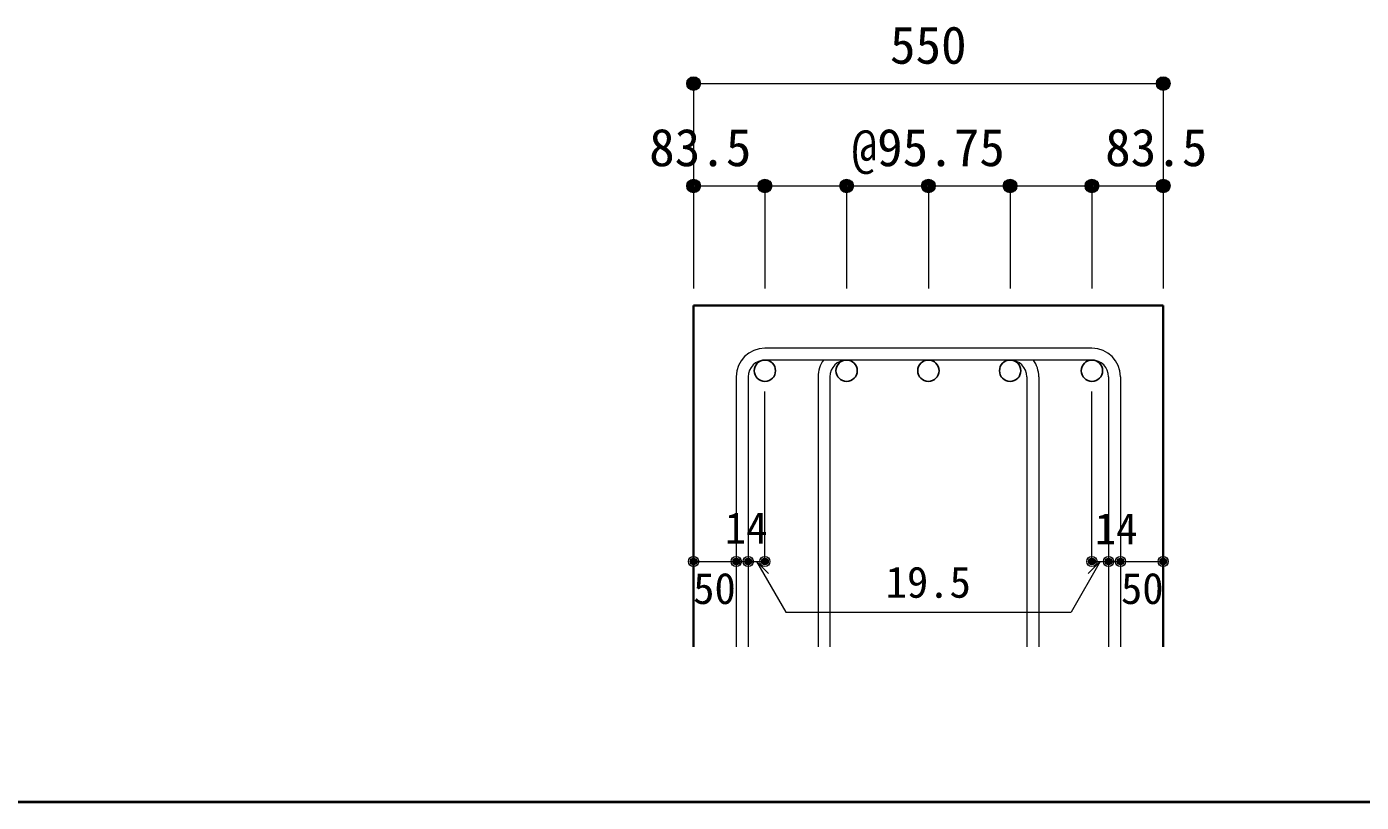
# Model space of a CAD drawing. Units: millimetres at full size, sheet at 1:20; details may follow other scales. Extents: x -3982 to 3969, y -2797 to 2801.
# Drawn here: x -628 to 935, y -2797 to -1888 of the extents above; entities that cross this region are included whole.
import ezdxf
from ezdxf.enums import TextEntityAlignment as Align

# ---------------------------------------------------------------- set-up
doc = ezdxf.new("R2010")
doc.units = ezdxf.units.MM
doc.header["$LTSCALE"] = 20
doc.header["$PDMODE"] = 32
doc.header["$PDSIZE"] = 12
for name, color, linetype, lineweight in [('6-1_躯体線', 2, 'Continuous', 35), ('6-5_梁主筋', 7, 'Continuous', 18), ('6-6_S.T.P.', 7, 'Continuous', 18), ('6-D_寸法', 4, 'Continuous', 9), ('F-0_枠', 6, 'Continuous', 40)]:
    doc.layers.add(name, color=color, linetype=linetype, lineweight=lineweight)
doc.styles.add('ＭＳ ゴシック', font='')
doc.styles.get('ＭＳ ゴシック').set_extended_font_data('MS Gothic')

msp = doc.modelspace()

# ---------------------------------------------------------------- linework, layer by layer
at = {"layer": '6-1_躯体線'}
for p, q in [((153.29, -2214.67), (153.29, -2614.67)), ((153.29, -2214.67), (703.29, -2214.67)), ((703.29, -2214.67), (703.29, -2614.67))]:
    msp.add_line(p, q, dxfattribs=at)
at = {"layer": '6-5_梁主筋', "color": 3, "lineweight": 25}
for centre in [(236.79, -2291.17), (332.54, -2291.17), (428.29, -2291.17), (524.04, -2291.17), (619.79, -2291.17)]:
    msp.add_circle(centre, 12.5, dxfattribs=at)
at = {"layer": '6-6_S.T.P.'}
for p, q in [((619.79, -2264.67), (236.79, -2264.67)), ((619.79, -2278.67), (236.79, -2278.67)), ((203.29, -2298.17), (203.29, -2614.67)), ((217.29, -2298.17), (217.29, -2614.67)), ((299.04, -2298.17), (299.04, -2614.67)), ((313.04, -2298.17), (313.04, -2614.67)), ((543.54, -2298.17), (543.54, -2614.67)), ((557.54, -2298.17), (557.54, -2614.67)), ((639.29, -2298.17), (639.29, -2614.67)), ((653.29, -2298.17), (653.29, -2614.67))]:
    msp.add_line(p, q, dxfattribs=at)
for centre, radius, start, end in [((236.79, -2298.17), 33.5, 90, 180), ((619.79, -2298.17), 33.5, 0, 90), ((236.79, -2298.17), 19.5, 90, 180), ((332.54, -2298.17), 33.5, 144.40235, 180), ((332.54, -2298.17), 19.5, 90, 180), ((524.04, -2298.17), 19.5, 0, 90), ((524.04, -2298.17), 33.5, 0, 35.59765), ((619.79, -2298.17), 19.5, 0, 90)]:
    msp.add_arc(centre, radius, start, end, dxfattribs=at)
at = {"layer": '6-D_寸法'}
for p, q in [((153.29, -1954.67), (153.29, -2074.67)), ((153.29, -1954.67), (703.29, -1954.67)), ((703.29, -1954.67), (703.29, -2074.67)), ((153.29, -2074.67), (153.29, -2194.67)), ((236.79, -2074.67), (236.79, -2194.67)), ((332.54, -2074.67), (332.54, -2194.67)), ((428.29, -2074.67), (428.29, -2194.67)), ((524.04, -2074.67), (524.04, -2194.67)), ((619.79, -2074.67), (619.79, -2194.67)), ((703.29, -2074.67), (703.29, -2194.67)), ((236.79, -2514.67), (236.79, -2315.34)), ((619.79, -2514.67), (619.79, -2315.34)), ((153.29, -2514.67), (203.29, -2514.67)), ((203.29, -2514.67), (236.79, -2514.67)), ((227.04, -2514.67), (241.18, -2528.81)), ((227.04, -2514.67), (261.26, -2573.95)), ((629.54, -2514.67), (595.32, -2573.95)), ((629.54, -2514.67), (615.4, -2528.81)), ((619.79, -2514.67), (703.29, -2514.67)), ((639.29, -2514.67), (653.29, -2514.67)), ((261.26, -2573.95), (595.32, -2573.95))]:
    msp.add_line(p, q, dxfattribs=at)
for points in [[(153.29, -2074.67), (236.79, -2074.67), (332.54, -2074.67), (428.29, -2074.67)], [(428.29, -2074.67), (524.04, -2074.67), (619.79, -2074.67), (703.29, -2074.67)]]:
    msp.add_lwpolyline(points, dxfattribs=at)
for centre, radius in [((153.29, -1954.67), 8), ((153.29, -1954.67), 7.2), ((153.29, -1954.67), 6.4), ((153.29, -1954.67), 5.6), ((153.29, -1954.67), 4.8), ((153.29, -1954.67), 4), ((153.29, -1954.67), 3.2), ((153.29, -1954.67), 2.4), ((153.29, -1954.67), 1.6), ((703.29, -1954.67), 8), ((703.29, -1954.67), 7.2), ((703.29, -1954.67), 6.4), ((703.29, -1954.67), 5.6), ((703.29, -1954.67), 4.8), ((703.29, -1954.67), 4), ((703.29, -1954.67), 3.2), ((703.29, -1954.67), 2.4), ((703.29, -1954.67), 1.6), ((153.29, -1954.67), 0.8), ((703.29, -1954.67), 0.8), ((153.29, -2074.67), 8), ((153.29, -2074.67), 7.2), ((153.29, -2074.67), 6.4), ((153.29, -2074.67), 5.6), ((153.29, -2074.67), 4.8), ((153.29, -2074.67), 4), ((153.29, -2074.67), 3.2), ((153.29, -2074.67), 2.4), ((153.29, -2074.67), 1.6), ((153.29, -2074.67), 0.8), ((236.79, -2074.67), 8), ((236.79, -2074.67), 7.2), ((236.79, -2074.67), 6.4), ((236.79, -2074.67), 5.6), ((236.79, -2074.67), 4.8), ((236.79, -2074.67), 4), ((236.79, -2074.67), 3.2), ((236.79, -2074.67), 2.4), ((236.79, -2074.67), 1.6), ((236.79, -2074.67), 0.8), ((332.54, -2074.67), 8), ((332.54, -2074.67), 7.2), ((332.54, -2074.67), 6.4), ((332.54, -2074.67), 5.6), ((332.54, -2074.67), 4.8), ((332.54, -2074.67), 4), ((332.54, -2074.67), 3.2), ((332.54, -2074.67), 2.4), ((332.54, -2074.67), 1.6), ((332.54, -2074.67), 0.8), ((428.29, -2074.67), 8), ((428.29, -2074.67), 7.2), ((428.29, -2074.67), 6.4), ((428.29, -2074.67), 5.6), ((428.29, -2074.67), 4.8), ((428.29, -2074.67), 4), ((428.29, -2074.67), 3.2), ((428.29, -2074.67), 2.4), ((428.29, -2074.67), 1.6), ((428.29, -2074.67), 0.8), ((524.04, -2074.67), 8), ((524.04, -2074.67), 7.2), ((524.04, -2074.67), 6.4), ((524.04, -2074.67), 5.6), ((524.04, -2074.67), 4.8), ((524.04, -2074.67), 4), ((524.04, -2074.67), 3.2), ((524.04, -2074.67), 2.4), ((524.04, -2074.67), 1.6), ((524.04, -2074.67), 0.8), ((619.79, -2074.67), 8), ((619.79, -2074.67), 7.2), ((619.79, -2074.67), 6.4), ((619.79, -2074.67), 5.6), ((619.79, -2074.67), 4.8), ((619.79, -2074.67), 4), ((619.79, -2074.67), 3.2), ((619.79, -2074.67), 2.4), ((619.79, -2074.67), 1.6), ((619.79, -2074.67), 0.8), ((703.29, -2074.67), 8), ((703.29, -2074.67), 7.2), ((703.29, -2074.67), 6.4), ((703.29, -2074.67), 5.6), ((703.29, -2074.67), 4.8), ((703.29, -2074.67), 4), ((703.29, -2074.67), 3.2), ((703.29, -2074.67), 2.4), ((703.29, -2074.67), 1.6), ((703.29, -2074.67), 0.8), ((153.29, -2514.67), 4), ((153.29, -2514.67), 3.6), ((153.29, -2514.67), 3.2), ((153.29, -2514.67), 2.8), ((153.29, -2514.67), 2.4), ((153.29, -2514.67), 2), ((153.29, -2514.67), 1.6), ((153.29, -2514.67), 1.2), ((153.29, -2514.67), 0.8), ((153.29, -2514.67), 0.4), ((203.29, -2514.67), 4), ((203.29, -2514.67), 3.6), ((203.29, -2514.67), 3.2), ((203.29, -2514.67), 2.8), ((203.29, -2514.67), 2.4), ((203.29, -2514.67), 2), ((203.29, -2514.67), 1.6), ((203.29, -2514.67), 1.2), ((203.29, -2514.67), 0.8), ((203.29, -2514.67), 0.4), ((217.29, -2514.67), 4), ((217.29, -2514.67), 3.6), ((217.29, -2514.67), 3.2), ((217.29, -2514.67), 2.8), ((217.29, -2514.67), 2.4), ((217.29, -2514.67), 2), ((217.29, -2514.67), 1.6), ((217.29, -2514.67), 1.2), ((217.29, -2514.67), 0.8), ((217.29, -2514.67), 0.4), ((236.79, -2514.67), 4), ((236.79, -2514.67), 3.6), ((236.79, -2514.67), 3.2), ((236.79, -2514.67), 2.8), ((236.79, -2514.67), 2.4), ((236.79, -2514.67), 2), ((236.79, -2514.67), 1.6), ((236.79, -2514.67), 1.2), ((236.79, -2514.67), 0.8), ((236.79, -2514.67), 0.4), ((619.79, -2514.67), 4), ((619.79, -2514.67), 3.6), ((619.79, -2514.67), 3.2), ((619.79, -2514.67), 2.8), ((619.79, -2514.67), 2.4), ((619.79, -2514.67), 2), ((619.79, -2514.67), 1.6), ((619.79, -2514.67), 1.2), ((619.79, -2514.67), 0.8), ((619.79, -2514.67), 0.4), ((639.29, -2514.67), 4), ((639.29, -2514.67), 3.6), ((639.29, -2514.67), 3.2), ((639.29, -2514.67), 2.8), ((639.29, -2514.67), 2.4), ((639.29, -2514.67), 2), ((639.29, -2514.67), 1.6), ((639.29, -2514.67), 1.2), ((639.29, -2514.67), 0.8), ((639.29, -2514.67), 0.4), ((653.29, -2514.67), 4), ((653.29, -2514.67), 3.6), ((653.29, -2514.67), 3.2), ((653.29, -2514.67), 2.8), ((653.29, -2514.67), 2.4), ((653.29, -2514.67), 2), ((653.29, -2514.67), 1.6), ((653.29, -2514.67), 1.2), ((653.29, -2514.67), 0.8), ((653.29, -2514.67), 0.4), ((703.29, -2514.67), 4), ((703.29, -2514.67), 3.6), ((703.29, -2514.67), 3.2), ((703.29, -2514.67), 2.8), ((703.29, -2514.67), 2.4), ((703.29, -2514.67), 2), ((703.29, -2514.67), 1.6), ((703.29, -2514.67), 1.2), ((703.29, -2514.67), 0.8), ((703.29, -2514.67), 0.4)]:
    msp.add_circle(centre, radius, dxfattribs=at)
at = {"layer": '6-D_寸法', "color": 7}
for p in [(153.29, -1954.67), (703.29, -1954.67), (153.29, -2074.67), (236.79, -2074.67), (332.54, -2074.67), (428.29, -2074.67), (524.04, -2074.67), (619.79, -2074.67), (703.29, -2074.67), (153.29, -2514.67), (203.29, -2514.67), (217.29, -2514.67), (236.79, -2514.67), (619.79, -2514.67), (639.29, -2514.67), (653.29, -2514.67), (703.29, -2514.67)]:
    msp.add_point(p, dxfattribs=at)
at = {"layer": 'F-0_枠'}
msp.add_line((3969.4, -2796.83), (-3981.92, -2796.83), dxfattribs=at)

# ---------------------------------------------------------------- texts
at = {"layer": '6-D_寸法', "style": 'ＭＳ ゴシック'}
for s, height, p in [('550', 43.99, (383.29, -1944.67)), ('83.5', 43.99, (101.29, -2064.67)), ('@95.75', 43.99, (338.29, -2064.67)), ('83.5', 43.99, (635.29, -2064.67)), ('14', 36.66, (189.98, -2504.6)), ('14', 36.66, (623.2, -2505.47)), ('50', 36.66, (152.83, -2575.47)), ('19.5', 36.66, (378.29, -2568.14)), ('50', 36.66, (653.81, -2575.47))]:
    msp.add_text(s, height=height, dxfattribs=at).set_placement(p, align=Align.BOTTOM_LEFT)

doc.saveas('drawing.dxf')
